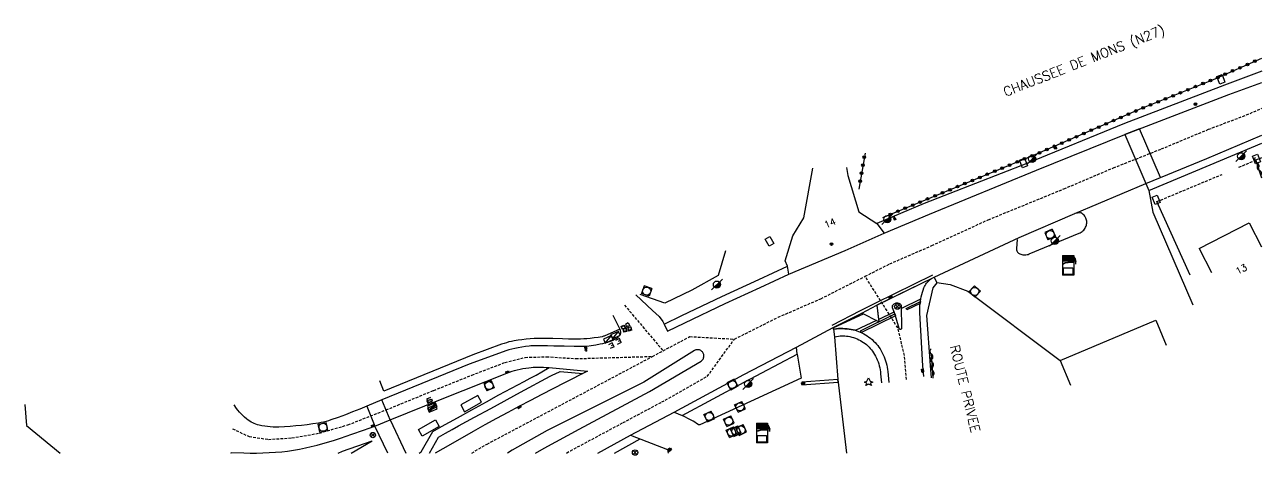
# Model space of a CAD drawing. Header units: millimetres. Extents: x 145512 to 146000, y 142000 to 142988.
# Drawn here: x 145770 to 146000.1, y 141999.6 to 142079.6 of the extents above; entities that cross this region are included whole.
import ezdxf
from ezdxf.enums import TextEntityAlignment as Align

# ---------------------------------------------------------------- set-up
doc = ezdxf.new("R2010")
doc.units = ezdxf.units.MM
doc.linetypes.add('DASHED', pattern=[0.75, 0.5, -0.25])
doc.layers.get('0').update_dxf_attribs({"linetype": 'CONTINUOUS'})
for name, color, linetype in [('w0001', 6, 'DASHED'), ('w0003', 5, 'CONTINUOUS'), ('W0004', 5, 'CONTINUOUS'), ('w0006', 2, 'CONTINUOUS'), ('w0008', 7, 'CONTINUOUS'), ('w0014', 7, 'CONTINUOUS'), ('W0015', 2, 'CONTINUOUS'), ('W0017', 7, 'CONTINUOUS'), ('W0020', 2, 'CONTINUOUS'), ('W0021', 2, 'CONTINUOUS'), ('w0100', 7, 'CONTINUOUS'), ('W0101', 7, 'CONTINUOUS'), ('w0112', 1, 'DASHED'), ('w0211', 2, 'CONTINUOUS'), ('w0212', 2, 'CONTINUOUS'), ('w0303', 7, 'CONTINUOUS'), ('w0310', 3, 'CONTINUOUS'), ('w0322', 7, 'CONTINUOUS'), ('w0400', 7, 'CONTINUOUS'), ('w0412', 7, 'CONTINUOUS'), ('w0420', 7, 'CONTINUOUS'), ('W0424', 7, 'CONTINUOUS'), ('w0425', 7, 'CONTINUOUS'), ('w0430', 7, 'CONTINUOUS'), ('w0432', 7, 'CONTINUOUS'), ('W0461', 7, 'CONTINUOUS'), ('w0469', 7, 'CONTINUOUS'), ('w0470', 7, 'CONTINUOUS'), ('W0510', 5, 'CONTINUOUS'), ('w0851', 7, 'CONTINUOUS'), ('W0856', 7, 'CONTINUOUS'), ('W0925', 7, 'CONTINUOUS'), ('w0989', 7, 'CONTINUOUS'), ('W0991', 7, 'CONTINUOUS'), ('w1336', 3, 'CONTINUOUS'), ('W1337', 1, 'CONTINUOUS'), ('w1471', 7, 'CONTINUOUS')]:
    doc.layers.add(name, color=color, linetype=linetype)
doc.styles.get("Standard").update_dxf_attribs({"font": 'romans.shx', "width": 0.85})

# ---------------------------------------------------------------- blocks, each defined once
blk = doc.blocks.new('T400')
for p, q in [((-0.15, 0.3), (0.15, 0.3)), ((-0.15, -0.25), (-0.15, 0.3)), ((-0.15, 0.15), (0.15, 0.15)), ((-0.15, 0), (0.15, 0)), ((0.15, 0.3), (0.15, -0.25)), ((-0.15, -0.15), (0.15, -0.15)), ((-0.15, -0.25), (-0.15, -0.3)), ((-0.15, -0.3), (0.15, -0.3)), ((0.15, -0.3), (0.15, -0.25))]:
    blk.add_line(p, q)
blk = doc.blocks.new('T469')
at = {"color": 0, "linetype": 'Continuous', "flags": 128}
for points in [[(-0.35, 0.35), (0.35, -0.35)], [(-0.35, -0.35), (0.35, 0.35)]]:
    blk.add_lwpolyline(points, dxfattribs=at)
at = {"color": 0, "linetype": 'Continuous'}
blk.add_circle((0, 0), 0.5, dxfattribs=at)
blk = doc.blocks.new('t432')
at = {"flags": 128}
for points in [[(0.8, 0.8), (-0.8, 0.8)], [(-0.8, 0.8), (-0.8, 0)], [(0.8, 0.8), (-0.8, 0)], [(-0.8, 0), (0.8, 0)], [(-0.4, 2.1), (-0.4, 1.3)], [(-0.4, 1.3), (0.4, 1.3)], [(-0.39, 2.1), (0.41, 2.1)], [(0, 1.7), (0.4, 1.7)], [(0.4, 1.3), (0.4, 1.7)], [(0.8, 0), (0.8, 0.8)]]:
    blk.add_lwpolyline(points, dxfattribs=at)
blk = doc.blocks.new('T420')
for p, q in [((0.75, 0.75), (-0.75, 0.75)), ((-0.75, 0.75), (-0.75, -0.75)), ((0.75, 0.75), (0.75, -0.75)), ((0.75, -0.75), (-0.75, -0.75))]:
    blk.add_line(p, q)
blk.add_ellipse((0, 0), major_axis=(-0.53, 0.53), ratio=1, start_param=3.926991, end_param=10.210176)
blk = doc.blocks.new('t430')
at = {"flags": 128}
for points in [[(0.8, 0.8), (-0.8, 0.8)], [(-0.8, 0.8), (-0.8, 0)], [(0.8, 0.8), (-0.8, 0)], [(-0.8, 0), (0.8, 0)], [(-0.4, 2.1), (0.4, 2.1)], [(-0.4, 2.1), (-0.4, 1.3)], [(-0.4, 1.7), (0, 1.7)], [(-0.4, 1.3), (0.4, 1.3)], [(0.8, 0), (0.8, 0.8)]]:
    blk.add_lwpolyline(points, dxfattribs=at)
blk = doc.blocks.new('t412')
for p, q in [((-0.3, 1.2), (0.3, 1.2)), ((-0.3, 1.2), (-0.3, 0.6)), ((-0.3, 0.6), (0.3, 0.6)), ((-0.3, 0.3), (0.3, 0.3)), ((-0.3, -0.3), (-0.3, 0.3)), ((0, 0.9), (0.3, 0.9)), ((0.3, 0.9), (0.3, 0.6)), ((0.3, 0.3), (0.3, -0.3)), ((0.3, -0.3), (-0.3, -0.3))]:
    blk.add_line(p, q)
blk.add_ellipse((0, 0), major_axis=(0.212, 0.212), ratio=1, start_param=5.497787, end_param=11.780972)
blk = doc.blocks.new('T425')
for p, q in [((-0.15, 0.6), (0.15, 0.6)), ((-0.15, 0.6), (-0.15, 0.3)), ((-0.15, 0.3), (0.15, 0.3)), ((-0.15, 0.15), (0.15, 0.15)), ((-0.15, -0.15), (-0.15, 0.15)), ((0, 0.45), (0.15, 0.45)), ((0.15, 0.45), (0.15, 0.3)), ((0.15, 0.15), (0.15, -0.15)), ((0.15, -0.15), (-0.15, -0.15))]:
    blk.add_line(p, q)
blk.add_ellipse((0, 0), major_axis=(-0.106, 0.106), ratio=1, start_param=3.926991, end_param=10.210176)
blk = doc.blocks.new('T856')
for p, q in [((-0.125, 0), (0.125, 0)), ((0, 0.125), (0, -0.125))]:
    blk.add_line(p, q)
blk.add_ellipse((0, 0), major_axis=(-0.177, 0.177), ratio=1, start_param=3.9269908, end_param=10.2101761)
blk = doc.blocks.new('T1471')
at = {"color": 0, "linetype": 'Continuous', "flags": 128}
blk.add_lwpolyline([(-0.75, -0.5), (-0.75, 0.5), (0.75, 0.5), (0.75, -0.5), (-0.75, -0.5)], dxfattribs=at)
blk = doc.blocks.new('T424')
for p, q in [((-0.15, 0.61), (0.15, 0.61)), ((-0.15, 0.31), (-0.15, 0.61)), ((0, 0.46), (-0.15, 0.46)), ((0.15, 0.31), (-0.15, 0.31)), ((-0.15, 0.16), (0.15, 0.16)), ((-0.15, -0.14), (-0.15, 0.16)), ((0.15, 0.16), (0.15, -0.14)), ((0.15, -0.14), (-0.15, -0.14))]:
    blk.add_line(p, q)
blk.add_ellipse((0, 0.01), major_axis=(-0.106, 0.106), ratio=1, start_param=3.926991, end_param=10.210176)
blk = doc.blocks.new('T303')
for p, q in [((-0.77, 0), (-0.28, 0.21)), ((-0.28, -0.21), (-0.77, 0)), ((-0.28, 0.21), (0, 0.83)), ((0, 0.83), (0.28, 0.21)), ((0.28, 0.21), (0.83, 0)), ((0.83, 0), (0.28, -0.21)), ((-0.49, -0.63), (-0.28, -0.21)), ((0, -0.35), (-0.49, -0.63)), ((0.56, -0.63), (0, -0.35)), ((0.28, -0.21), (0.56, -0.63))]:
    blk.add_line(p, q)
blk = doc.blocks.new('T470')
for p, q in [((-1.000002, -1.000002), (1.000002, 1.000002)), ((0, 0), (0.666668, 0)), ((0, 0), (0, -0.666668)), ((0.166667, 0.166667), (0.500001, 0.166667)), ((0.166667, 0.166667), (0.166667, -0.666668)), ((0.333334, 0.333334), (0.500001, 0.333334)), ((0.333334, 0.333334), (0.333334, -0.500001)), ((0.500001, 0.333334), (0.500001, -0.333334)), ((-0.333334, -0.333334), (0.500001, -0.333334)), ((-0.333334, -0.333334), (-0.333334, -0.500001)), ((-0.333334, -0.500001), (0.333334, -0.500001)), ((-0.166667, -0.166667), (0.666668, -0.166667)), ((-0.166667, -0.166667), (-0.166667, -0.666668))]:
    blk.add_line(p, q)
blk.add_ellipse((0, 0), major_axis=(0.471405, 0.471405), ratio=1, start_param=5.4977871438, end_param=11.780972451)
blk = doc.blocks.new('T851')
for p, q in [((-0.25, -0.15), (0, 0.32)), ((0, 0.32), (0.25, -0.15)), ((-0.25, -0.15), (0.25, -0.15))]:
    blk.add_line(p, q)
for major_axis in [(-0.106, 0.106), (-0.0354, 0.0354), (-0.0236, 0.0236)]:
    blk.add_ellipse((0, 0), major_axis=major_axis, ratio=1, start_param=3.926991, end_param=10.210176)
blk = doc.blocks.new('T925')
for p, q in [((-1.030302, 1.81818), (-0.90909, 1.81818)), ((-1.030302, 1.81818), (-1.030302, -1.81818)), ((-0.90909, 1.81818), (0.90909, 1.81818)), ((-0.90909, 1.696968), (0.90909, 1.696968)), ((-0.90909, 0.787878), (-0.90909, 1.696968)), ((0.90909, 0.787878), (-0.90909, 0.787878)), ((-0.787878, 1.575756), (0.787878, 1.575756)), ((-0.787878, 1.333332), (-0.787878, 1.575756)), ((0.787878, 1.333332), (-0.787878, 1.333332)), ((-0.787878, 1.151514), (0.787878, 1.151514)), ((-0.787878, 0.90909), (-0.787878, 1.151514)), ((0.787878, 0.90909), (-0.787878, 0.90909)), ((0.787878, 1.575756), (0.787878, 1.333332)), ((0.787878, 1.151514), (0.787878, 0.90909)), ((0.90909, 1.81818), (1.030302, 1.81818)), ((0.90909, 1.696968), (0.90909, 0.787878)), ((1.030302, 1.81818), (1.030302, -1.81818)), ((1.030302, 1.51515), (1.272726, 1.21212)), ((1.21212, 1.151514), (1.030302, 1.393938)), ((1.151514, 1.272726), (1.030302, 1.151514)), ((1.030302, 1.151514), (1.21212, 0.969696)), ((1.151514, 1.21212), (1.090908, 1.151514)), ((1.090908, 1.151514), (1.21212, 1.030302)), ((1.272726, 0.727272), (1.21212, 1.151514)), ((1.21212, 1.030302), (1.21212, 1.090908)), ((1.272726, 1.21212), (1.454544, 0.727272)), ((1.454544, 0.727272), (1.272726, 0.727272)), ((1.333332, 0.727272), (1.333332, 0.242424)), ((1.393938, 0.727272), (1.393938, 0.242424)), ((1.030302, -1.81818), (-1.030302, -1.81818)), ((-0.848484, -0.484848), (0.848484, -0.484848)), ((-0.848484, -1.696968), (-0.848484, -0.484848)), ((0.848484, -1.696968), (-0.848484, -1.696968)), ((0.848484, -0.484848), (0.848484, -1.696968))]:
    blk.add_line(p, q)
for major_axis, ratio in [((-1.939392, 0), 0.1875), ((-1.878786, 0), 0.16129)]:
    blk.add_ellipse((1.030302, 0.242424), major_axis=major_axis, ratio=ratio, start_param=4.7123889804, end_param=6.2831853072)
blk = doc.blocks.new('t310o')
at = {"color": 0, "linetype": 'Continuous'}
for centre, start, end in [((-0.5, 0.38), 216.8699, 323.1304), ((0.5, -0.37), 36.8699, 143.1303)]:
    blk.add_arc(centre, 0.625, start, end, dxfattribs=at)
blk = doc.blocks.new('t322o')
at = {"color": 0, "linetype": 'Continuous'}
for radius in [0.25, 0.15]:
    blk.add_circle((0, 0), radius, dxfattribs=at)

msp = doc.modelspace()

# ---------------------------------------------------------------- linework, layer by layer
at = {"layer": 'w0001'}
for points in [[(145853.11, 142000), (145855.97, 142001.66), (145886.72, 142017.95), (145888.69, 142018.99), (145893.66, 142021.63), (145901.96, 142021.16), (145910.09, 142025.23), (145918.02, 142028.66), (145926.25, 142032.83), (145930.82, 142035.14), (145938.65, 142038.53), (145949.15, 142043.34), (145963.2, 142049.07), (145972.4, 142052.97), (145981.33, 142056.49), (145990.1, 142060.14), (145997.13, 142062.8), (146000, 142064.04)], [(145933.92, 142013.65), (145933.58, 142018.13), (145932.33, 142023.23), (145926.25, 142032.83)], [(145881.5, 142027.49), (145888.69, 142018.99)], [(145870.75, 142000), (145871.47, 142000.42), (145881.25, 142005.65), (145888.45, 142009.48), (145896.91, 142014.24), (145901.96, 142021.16)], [(145808.65, 142004.5), (145811.75, 142003.05), (145815.32, 142002.54), (145819.69, 142002.8), (145824.79, 142003.7), (145830.1, 142005.24), (145837.18, 142008.01), (145846.06, 142011.63), (145853.14, 142014.48), (145859.31, 142016.83), (145863.07, 142017.77), (145867.04, 142017.89), (145872.46, 142017.53), (145886.72, 142017.95)]]:
    msp.add_lwpolyline(points, dxfattribs=at)
at = {"layer": 'w0003'}
for points in [[(145920.11, 142023.73), (145925.41, 142026.45), (145928.22, 142027.88), (145938.85, 142033.1)], [(145920.33, 142023.3), (145925.63, 142026.01), (145928.44, 142027.44), (145939.07, 142032.66)], [(145889.48, 142000.64), (145889.92, 142000.94)], [(145889.73, 142000.28), (145890.17, 142000.58)]]:
    msp.add_lwpolyline(points, dxfattribs=at)
msp.add_lwpolyline([(145914.46, 142013.14), (145914.5, 142012.66), (145921.23, 142013.18), (145921.2, 142013.66)], close=True, dxfattribs=at)
at = {"layer": 'W0004'}
for points in [[(145936.52, 142028.16), (145936.47, 142027.75), (145934.01, 142026.58), (145933.86, 142026.88)], [(145931.76, 142025.84), (145931.91, 142025.48), (145925.57, 142022.37), (145925.4, 142022.73)]]:
    msp.add_lwpolyline(points, close=True, dxfattribs=at)
at = {"layer": 'w0006'}
for points in [[(145770.01, 142009.02), (145770.03, 142009.02), (145770.37, 142005.14), (145776.58, 142000)], [(145808.35, 142000), (145808.37, 142000.07)]]:
    msp.add_lwpolyline(points, dxfattribs=at)
at = {"layer": 'w0008'}
for points in [[(145883.65, 142029.39), (145886.74, 142026.49), (145887.97, 142025.38), (145888.64, 142024.45), (145888.9, 142023.92), (145889.5, 142022.62), (145892.76, 142024.21), (145900.21, 142027.77), (145906.71, 142030.76), (145912.06, 142033.24), (145922.57, 142037.63), (145929.79, 142040.87), (145938.23, 142044.4), (145958.14, 142052.54), (145974.55, 142059.19), (145993.87, 142066.61), (146000, 142068.86)], [(145937.19, 142014.2), (145936.96, 142016.2), (145936.43, 142026.06), (145936.41, 142026.49), (145936.42, 142026.92), (145936.44, 142027.34), (145936.47, 142027.77), (145936.52, 142028.2), (145936.59, 142028.62), (145936.68, 142029.04), (145936.78, 142029.46), (145936.9, 142029.87), (145937.04, 142030.27), (145937.19, 142030.67), (145937.29, 142030.91), (145937.41, 142031.13), (145937.54, 142031.35), (145937.69, 142031.56), (145937.85, 142031.75), (145938.03, 142031.94), (145938.21, 142032.11), (145938.41, 142032.27), (145938.62, 142032.41), (145938.84, 142032.54), (145939.07, 142032.66), (145954.92, 142040.04), (145965.21, 142044.51), (145978.46, 142050.07), (145981.15, 142051.21), (145989.76, 142054.74), (146000, 142059.06)], [(145879.36, 142025.59), (145880.63, 142023.02), (145880.69, 142022.88), (145880.74, 142022.72), (145880.77, 142022.57), (145880.79, 142022.41), (145880.79, 142022.29), (145880.77, 142022.18), (145880.73, 142022.06), (145880.68, 142021.96), (145880.59, 142021.82), (145880.49, 142021.69), (145880.38, 142021.56), (145880.26, 142021.45), (145880.13, 142021.35), (145880, 142021.25), (145879.68, 142021.07), (145879.36, 142020.91), (145879.02, 142020.77), (145878.68, 142020.64), (145878.34, 142020.53), (145877.89, 142020.41), (145877.43, 142020.3), (145876.97, 142020.21), (145876.16, 142020.06), (145875.34, 142019.92), (145874.52, 142019.8), (145874.28, 142019.77), (145874.03, 142019.77), (145872.17, 142019.79), (145870.31, 142019.83), (145868.35, 142019.88), (145867.17, 142019.91), (145865.98, 142019.92), (145864.79, 142019.92), (145864.45, 142019.92), (145864.11, 142019.9), (145863.77, 142019.87), (145863.1, 142019.79), (145862.43, 142019.69), (145861.76, 142019.57), (145861.1, 142019.43), (145860.56, 142019.3), (145860.02, 142019.16), (145859.48, 142018.99), (145858.95, 142018.81), (145852.66, 142016.49), (145836.41, 142009.86), (145833.61, 142008.69), (145832.29, 142008.15), (145830.96, 142007.63), (145829.63, 142007.12), (145828.29, 142006.62), (145826.94, 142006.14), (145826.49, 142005.99), (145826.03, 142005.86), (145825.57, 142005.74), (145825.1, 142005.64), (145824.63, 142005.56), (145823.58, 142005.4), (145822.53, 142005.25), (145821.47, 142005.13), (145820.42, 142005.02), (145819.36, 142004.94), (145818.29, 142004.87), (145817.23, 142004.82), (145816.71, 142004.82), (145816.18, 142004.83), (145815.66, 142004.86), (145815.14, 142004.9), (145814.62, 142004.97), (145814.1, 142005.06), (145813.59, 142005.17), (145813.28, 142005.25), (145812.97, 142005.34), (145812.68, 142005.46), (145812.39, 142005.59), (145812.1, 142005.74), (145811.83, 142005.91), (145811.57, 142006.09), (145811.22, 142006.37), (145810.88, 142006.66), (145810.56, 142006.96), (145810.24, 142007.27), (145809.95, 142007.6), (145809.66, 142007.94), (145809.39, 142008.3), (145808.92, 142008.94)], [(145876.53, 142000), (145882.63, 142003.32), (145890.75, 142007.56), (145903.71, 142014.56), (145913.47, 142019.69), (145920.33, 142023.3), (145920.35, 142023.03), (145920.94, 142023.08), (145921.33, 142023.11), (145921.73, 142023.12), (145922.12, 142023.12), (145922.51, 142023.1), (145922.91, 142023.07), (145923.3, 142023.02), (145923.68, 142022.95), (145924.03, 142022.88), (145924.37, 142022.8), (145924.7, 142022.7), (145925.03, 142022.58), (145925.36, 142022.45), (145925.67, 142022.31), (145925.99, 142022.15), (145926.32, 142021.96), (145926.64, 142021.76), (145926.96, 142021.54), (145927.26, 142021.31), (145927.55, 142021.06), (145927.83, 142020.81), (145928.1, 142020.53), (145928.35, 142020.25), (145928.59, 142019.95), (145928.82, 142019.65), (145929.03, 142019.33), (145929.25, 142018.98), (145929.44, 142018.63), (145929.62, 142018.26), (145929.79, 142017.89), (145929.94, 142017.51), (145930.07, 142017.13), (145930.18, 142016.74), (145930.28, 142016.34), (145930.36, 142015.95), (145930.42, 142015.54), (145930.47, 142015.14), (145930.65, 142013.1)], [(145864.94, 142000), (145866.58, 142000.93), (145873.07, 142004.45), (145886.16, 142011.4), (145895.76, 142017.08), (145895.87, 142017.16), (145895.97, 142017.25), (145896.06, 142017.35), (145896.13, 142017.46), (145896.19, 142017.58), (145896.23, 142017.71), (145896.26, 142017.85), (145896.27, 142017.99), (145896.26, 142018.14), (145896.24, 142018.28), (145896.2, 142018.42), (145896.14, 142018.55), (145896.08, 142018.67), (145895.99, 142018.78), (145895.9, 142018.88), (145895.8, 142018.97), (145895.68, 142019.04), (145895.56, 142019.1), (145895.43, 142019.15), (145895.3, 142019.18), (145895.17, 142019.2), (145895.04, 142019.2), (145894.91, 142019.18), (145894.79, 142019.15), (145894.67, 142019.1), (145894.55, 142019.04), (145885.13, 142013.19), (145867.15, 142004.16), (145860.65, 142000.53), (145859.75, 142000)], [(145808.37, 142000.07), (145810.74, 142000.02), (145811.92, 142000), (145813.1, 142000), (145814.27, 142000.02), (145815.45, 142000.07), (145816.62, 142000.14), (145817.78, 142000.24), (145818.89, 142000.37), (145819.99, 142000.54), (145821.09, 142000.73), (145822.18, 142000.95), (145823.28, 142001.2), (145824.36, 142001.47), (145825.45, 142001.77), (145826.53, 142002.08), (145827.61, 142002.41), (145828.69, 142002.75), (145829.76, 142003.11), (145830.84, 142003.48), (145832.98, 142004.24), (145835.12, 142005.01), (145837.95, 142006.16), (145847.59, 142010.09), (145859.67, 142014.86), (145860.14, 142015.03), (145860.61, 142015.19), (145861.09, 142015.33), (145861.57, 142015.46), (145862.1, 142015.58), (145862.64, 142015.69), (145863.17, 142015.77), (145863.71, 142015.85), (145864.14, 142015.89), (145864.56, 142015.92), (145864.99, 142015.94), (145865.41, 142015.95), (145865.93, 142015.94), (145866.46, 142015.93), (145866.98, 142015.9), (145867.5, 142015.86), (145874.61, 142015.22), (145870.37, 142013.04), (145866.13, 142010.86), (145864.01, 142009.76), (145861.9, 142008.65), (145859.8, 142007.53), (145857.7, 142006.39), (145855.55, 142005.21), (145853.41, 142004.01), (145849.15, 142001.58), (145846.32, 142000)]]:
    msp.add_lwpolyline(points, dxfattribs=at)
at = {"layer": 'w0014'}
for points in [[(146000, 142070.95), (145993.07, 142068.37), (145974.5, 142061.24), (145956.34, 142053.79), (145937.22, 142046.33), (145928.41, 142042.67)], [(145978.46, 142050.07), (145979, 142048.79), (145990.41, 142053.56), (146000, 142057.54)], [(145888.9, 142023.92), (145892.17, 142025.52), (145899.59, 142029.06), (145906.51, 142032.24), (145911.81, 142034.71)], [(145938.6, 142013.98), (145938.42, 142016.27), (145937.75, 142025.52), (145938.92, 142030.72), (145939.64, 142031.64), (145939.07, 142032.66)], [(145880.63, 142023.02), (145877.74, 142021.73), (145877.61, 142021.68), (145877.48, 142021.63), (145877.34, 142021.6), (145876.61, 142021.49), (145875.89, 142021.39), (145875.16, 142021.29), (145874.54, 142021.23), (145873.93, 142021.19), (145873.31, 142021.17), (145872.21, 142021.15), (145871.12, 142021.16), (145870.02, 142021.19), (145868.22, 142021.25), (145867.02, 142021.28), (145865.82, 142021.3), (145865.26, 142021.29), (145864.71, 142021.26), (145863.96, 142021.21), (145863.21, 142021.14), (145862.46, 142021.05), (145861.72, 142020.95), (145860.98, 142020.83), (145860.5, 142020.74), (145860.04, 142020.63), (145859.57, 142020.5), (145859.12, 142020.36), (145858.66, 142020.21), (145853.35, 142018.26), (145836.8, 142011.51), (145836.01, 142013.44)], [(145920.35, 142023.03), (145920.55, 142021.61), (145921.31, 142021.73), (145921.61, 142021.76), (145921.9, 142021.78), (145922.2, 142021.78), (145922.5, 142021.77), (145922.79, 142021.74), (145923.09, 142021.7), (145923.43, 142021.63), (145923.77, 142021.54), (145924.11, 142021.44), (145924.44, 142021.33), (145924.76, 142021.2), (145925.08, 142021.05), (145925.38, 142020.9), (145925.67, 142020.73), (145925.96, 142020.55), (145926.23, 142020.35), (145926.49, 142020.14), (145926.74, 142019.92), (145926.98, 142019.69), (145927.21, 142019.44), (145927.42, 142019.18), (145927.62, 142018.91), (145927.81, 142018.64), (145928.01, 142018.31), (145928.19, 142017.98), (145928.36, 142017.64), (145928.51, 142017.29), (145928.65, 142016.94), (145928.77, 142016.58), (145928.87, 142016.22), (145928.96, 142015.85), (145929.04, 142015.48), (145929.09, 142015.1), (145929.13, 142014.72), (145929.27, 142013.05)], [(145890.75, 142007.56), (145892.25, 142007), (145903.77, 142013.14), (145913.64, 142018.38), (145913.47, 142019.69)], [(145843.33, 142000), (145843.7, 142000.21), (145845.88, 142004.01), (145847.49, 142004.92), (145848.97, 142005.74), (145850.45, 142006.56), (145853.14, 142008.04), (145855.83, 142009.52), (145858.17, 142010.79), (145860.52, 142012.05), (145862.88, 142013.3), (145863.98, 142013.89), (145865.08, 142014.49), (145866.17, 142015.1), (145867.5, 142015.86)], [(145837.51, 142000), (145835.12, 142005.01)], [(145837.95, 142006.16), (145840.87, 142000)], [(145879.63, 142000), (145884.43, 142002.62)]]:
    msp.add_lwpolyline(points, dxfattribs=at)
at = {"layer": 'W0015'}
for points in [[(145928.44, 142027.44), (145928.82, 142024.35), (145925.63, 142026.01)], [(145931.73, 142026.03), (145931.36, 142027), (145931.33, 142027.09), (145931.33, 142027.19), (145931.34, 142027.28), (145931.37, 142027.38), (145931.41, 142027.46), (145931.49, 142027.56), (145931.58, 142027.66), (145931.68, 142027.74), (145931.8, 142027.8), (145931.92, 142027.85), (145932.04, 142027.88), (145932.17, 142027.9), (145932.3, 142027.89), (145932.42, 142027.87), (145932.55, 142027.84), (145932.66, 142027.78), (145932.75, 142027.72), (145932.82, 142027.65), (145932.88, 142027.57), (145932.93, 142027.47), (145932.96, 142027.37), (145932.97, 142027.27), (145933.02, 142023.19), (145933.01, 142023.14), (145932.99, 142023.08), (145932.96, 142023.03), (145932.91, 142023), (145932.86, 142022.97), (145932.81, 142022.96), (145932.75, 142022.96), (145932.7, 142022.98), (145932.66, 142023), (145932.62, 142023.04), (145932.59, 142023.08), (145932.57, 142023.13), (145932.04, 142025.05)]]:
    msp.add_lwpolyline(points, close=True, dxfattribs=at)
at = {"layer": 'W0017'}
for points in [[(145912.06, 142033.24), (145911.81, 142034.71), (145911.38, 142035.72), (145912.82, 142040.37), (145914.86, 142043.7), (145916.5, 142052.9)], [(145922.8, 142053.04), (145923.01, 142051.57), (145925.1, 142044.83), (145928.41, 142042.67)], [(145979, 142048.79), (145979.75, 142044.76), (145987.16, 142027.53)], [(145954.55, 142039.64), (145954.41, 142038), (145954.41, 142037.86), (145954.42, 142037.72), (145954.46, 142037.59), (145954.51, 142037.46), (145954.58, 142037.34), (145954.67, 142037.24), (145954.77, 142037.14), (145954.88, 142037.06), (145955, 142037), (145955.19, 142036.93), (145955.38, 142036.87), (145955.57, 142036.83), (145955.77, 142036.81), (145955.96, 142036.81), (145956.16, 142036.83), (145956.36, 142036.86), (145956.55, 142036.91), (145956.73, 142036.98), (145966.04, 142040.83), (145966.23, 142040.92), (145966.41, 142041.02), (145966.59, 142041.14), (145966.75, 142041.28), (145966.89, 142041.43), (145967.03, 142041.59), (145967.15, 142041.77), (145967.25, 142041.95), (145967.34, 142042.14), (145967.4, 142042.32), (145967.44, 142042.51), (145967.46, 142042.69), (145967.47, 142042.88), (145967.46, 142043.07), (145967.42, 142043.26), (145967.37, 142043.44), (145967.3, 142043.62), (145967.22, 142043.78), (145967.09, 142043.98), (145966.95, 142044.16), (145966.8, 142044.34), (145966.63, 142044.5), (145966.56, 142044.55), (145966.48, 142044.59), (145966.39, 142044.61), (145966.3, 142044.61), (145965.21, 142044.51)], [(145928.41, 142042.67), (145929.79, 142040.87)], [(145939.57, 142031.7), (145942.06, 142031.31), (145945.32, 142030.1), (145962.52, 142017.21)], [(145920.55, 142021.61), (145921.2, 142013.66), (145922.77, 142000)], [(145913.64, 142018.38), (145914.36, 142013.89), (145895.5, 142005.25), (145895.44, 142005.23), (145895.38, 142005.22), (145895.32, 142005.23), (145895.26, 142005.25), (145895.21, 142005.28), (145894.91, 142005.51), (145894.59, 142005.72), (145894.27, 142005.91), (145893.94, 142006.09), (145892.25, 142007)], [(145882.63, 142003.32), (145889.48, 142000.64), (145889.65, 142000)]]:
    msp.add_lwpolyline(points, dxfattribs=at)
at = {"layer": 'W0020'}
for points in [[(145978.46, 142050.07), (145981.15, 142051.21), (145977.24, 142060.23), (145974.55, 142059.19)], [(145938.51, 142032.34), (145928.44, 142027.44), (145928.76, 142024.83), (145931.65, 142026.24), (145931.36, 142027), (145931.33, 142027.09), (145931.33, 142027.19), (145931.34, 142027.28), (145931.37, 142027.38), (145931.41, 142027.46), (145931.49, 142027.56), (145931.58, 142027.66), (145931.68, 142027.74), (145931.8, 142027.8), (145931.92, 142027.85), (145932.04, 142027.88), (145932.17, 142027.9), (145932.3, 142027.89), (145932.42, 142027.87), (145932.55, 142027.84), (145932.66, 142027.78), (145932.75, 142027.72), (145932.82, 142027.65), (145932.88, 142027.57), (145932.93, 142027.47), (145932.96, 142027.37), (145932.97, 142027.27), (145932.97, 142026.88), (145936.6, 142028.63), (145936.68, 142029.04), (145936.78, 142029.46), (145936.9, 142029.87), (145937.04, 142030.27), (145937.19, 142030.67), (145937.29, 142030.91), (145937.41, 142031.13), (145937.54, 142031.35), (145937.69, 142031.56), (145937.85, 142031.75), (145938.03, 142031.94), (145938.21, 142032.11), (145938.41, 142032.27)], [(145928.36, 142024.59), (145924.43, 142022.78), (145924.37, 142022.8), (145924.03, 142022.88), (145923.68, 142022.95), (145923.3, 142023.02), (145922.91, 142023.07), (145922.51, 142023.1), (145922.12, 142023.12), (145921.73, 142023.12), (145921.33, 142023.11), (145920.94, 142023.08), (145920.35, 142023.03), (145920.33, 142023.26), (145925.95, 142025.84)]]:
    msp.add_lwpolyline(points, close=True, dxfattribs=at)
msp.add_lwpolyline([(145837.95, 142006.16), (145836.41, 142009.86), (145833.61, 142008.69), (145835.12, 142005.01), (145837.95, 142006.16)], dxfattribs=at)
at = {"layer": 'W0021'}
msp.add_lwpolyline([(145845.26, 142000), (145846.95, 142002.95), (145848.23, 142003.67), (145849.45, 142004.35), (145850.68, 142005.03), (145853.66, 142006.66), (145856.64, 142008.29), (145862.16, 142011.28), (145867.7, 142014.25), (145868.17, 142014.5), (145868.65, 142014.72), (145869.56, 142015.13), (145873.75, 142014.78)], dxfattribs=at)
at = {"layer": 'w0100'}
for points in [[(145962.52, 142017.21), (145980.3, 142024.66)], [(145980.3, 142024.66), (145982.23, 142020.05)], [(145962.52, 142017.21), (145964.45, 142012.59)]]:
    msp.add_lwpolyline(points, dxfattribs=at)
at = {"layer": 'W0101'}
for points in [[(145988.35, 142038.02), (145997.65, 142042.76)], [(145997.65, 142042.76), (145999.92, 142038.31)], [(145988.35, 142038.02), (145990.62, 142033.56)]]:
    msp.add_lwpolyline(points, dxfattribs=at)
at = {"layer": 'w0112'}
for points in [[(145995.74, 142053.08), (145998.91, 142054.45), (146000, 142054.89)], [(145980.5, 142046.71), (145992.64, 142051.77)]]:
    msp.add_lwpolyline(points, dxfattribs=at)
at = {"layer": 'w0211'}
msp.add_lwpolyline([(145828.29, 142000), (145829.07, 142000.32), (145834.62, 142002.26)], dxfattribs=at)
at = {"layer": 'w0212'}
msp.add_lwpolyline([(145830.71, 142000), (145834.62, 142002.26)], dxfattribs=at)
at = {"layer": 'w0310'}
msp.add_lwpolyline([(145938.91, 142013.88), (145938.57, 142018.52)], dxfattribs=at)
at = {"layer": 'w0322'}
for points in [[(145929.55, 142043.76), (145958.28, 142055.62), (145977.71, 142064.04), (145991.03, 142069.42), (146000, 142073.38)], [(145926.23, 142055.71), (145925.1, 142049.04)]]:
    msp.add_lwpolyline(points, dxfattribs=at)
at = {"layer": 'W0461'}
for points in [[(145851.07, 142008.94), (145851.78, 142007.68), (145854.93, 142009.44), (145854.23, 142010.71)], [(145843.89, 142003.13), (145843.19, 142004.38), (145846.36, 142006.16), (145847.06, 142004.9)]]:
    msp.add_lwpolyline(points, close=True, dxfattribs=at)
at = {"layer": 'W0510'}
msp.add_lwpolyline([(145900.29, 142037.56), (145898.92, 142032.95), (145894.03, 142030.25), (145888.99, 142027.85), (145884.44, 142029.42)], dxfattribs=at)
at = {"layer": 'w1336'}
msp.add_lwpolyline([(146000, 142051.09), (145998.91, 142054.45)], dxfattribs=at)
at = {"layer": 'W1337'}
msp.add_lwpolyline([(145986.68, 142033.04), (145980.5, 142046.71)], dxfattribs=at)

# ---------------------------------------------------------------- block references
at = {"layer": 'w0303'}
msp.add_blockref('T303', (145926.88, 142013.16), dxfattribs=at)
at = {"layer": 'w0310', "rotation": 94.20549026085529}
for p in [(145938.58, 142018.37), (145938.69, 142016.87), (145938.8, 142015.38)]:
    msp.add_blockref('t310o', p, dxfattribs=at)
at = {"layer": 'w0322'}
for p, rotation in [((145998.7, 142072.8), 23.78548179693706), ((145993.21, 142070.38), 23.78548179693706), ((145994.58, 142070.99), 23.78548179693706), ((145995.95, 142071.59), 23.78548179693706), ((145997.33, 142072.2), 23.78548179693706), ((145987.68, 142068.07), 22.02292157478776), ((145989.07, 142068.63), 22.02292157478776), ((145990.46, 142069.19), 22.02292157478776), ((145991.84, 142069.78), 23.78548179693706), ((145982.11, 142065.82), 22.02292157478776), ((145983.5, 142066.38), 22.02292157478776), ((145984.89, 142066.94), 22.02292157478776), ((145986.28, 142067.5), 22.02292157478776), ((145976.56, 142063.54), 23.40846895560656), ((145977.94, 142064.13), 22.02292157478776), ((145979.33, 142064.69), 22.02292157478776), ((145980.72, 142065.25), 22.02292157478776), ((145971.06, 142061.15), 23.40846895560656), ((145972.43, 142061.75), 23.40846895560656), ((145973.81, 142062.35), 23.40846895560656), ((145975.19, 142062.94), 23.40846895560656), ((145966.93, 142059.37), 23.40846895560656), ((145968.3, 142059.96), 23.40846895560656), ((145969.68, 142060.56), 23.40846895560656), ((145961.42, 142056.98), 23.40846895560656), ((145962.8, 142057.58), 23.40846895560656), ((145964.17, 142058.17), 23.40846895560656), ((145965.55, 142058.77), 23.40846895560656), ((145926.1, 142054.96), 260.4407229677503), ((145955.9, 142054.64), 22.43560416717557), ((145957.28, 142055.21), 22.43560416717557), ((145958.67, 142055.79), 23.40846895560656), ((145960.04, 142056.39), 23.40846895560656), ((145925.6, 142052), 260.4407229677503), ((145925.85, 142053.48), 260.4407229677503), ((145950.35, 142052.35), 22.43560416717557), ((145951.74, 142052.92), 22.43560416717557), ((145953.12, 142053.49), 22.43560416717557), ((145954.51, 142054.07), 22.43560416717557), ((145925.35, 142050.52), 260.4407229677503), ((145944.81, 142050.06), 22.43560416717557), ((145946.19, 142050.63), 22.43560416717557), ((145947.58, 142051.2), 22.43560416717557), ((145948.96, 142051.78), 22.43560416717557), ((145939.26, 142047.77), 22.43560416717557), ((145940.65, 142048.34), 22.43560416717557), ((145942.03, 142048.91), 22.43560416717557), ((145943.42, 142049.49), 22.43560416717557), ((145933.71, 142045.48), 22.43560416717557), ((145935.1, 142046.05), 22.43560416717557), ((145936.49, 142046.63), 22.43560416717557), ((145937.87, 142047.2), 22.43560416717557), ((145930.94, 142044.34), 22.43560416717557), ((145932.33, 142044.91), 22.43560416717557)]:
    msp.add_blockref('t322o', p, dxfattribs=dict(at, rotation=rotation))
at = {"layer": 'w0400'}
for p, rotation in [((145930.93, 142028.98), 296.1529292764641), ((145936.92, 142015.32), 6.602904744474776), ((145859.72, 142015.02), 290.5645770055317), ((145914.75, 142012.93), 94.37323921795698), ((145861.98, 142008.54), 308.4963238444266), ((145834.73, 142005.04), 291.3553228413931), ((145889.91, 142000.61), 304.0816907139562)]:
    msp.add_blockref('T400', p, dxfattribs=dict(at, rotation=rotation))
at = {"layer": 'w0412'}
for p, rotation in [((145881.28, 142023.37), 296.2767628413924), ((145881.6, 142022.88), 281.6924900690098), ((145881.6, 142022.83), 281.6924900690098)]:
    msp.add_blockref('t412', p, dxfattribs=dict(at, rotation=rotation))
at = {"layer": 'w0420'}
for p, rotation in [((145960.64, 142040.59), 23.44322061673065), ((145885.64, 142030.08), 340.9271190596686), ((145946.62, 142030.02), 317.7408867735616), ((145856.33, 142012.53), 21.53595797872358), ((145901.58, 142012.71), 28.359049585462), ((145902.99, 142008.6), 204.6257896854432), ((145897.29, 142006.8), 204.6257896854432), ((145900.89, 142005.91), 204.6257896854432), ((145825.47, 142004.78), 192.2724060023111), ((145901.43, 142003.87), 204.6257896854432), ((145902.24, 142004.04), 204.6257896854432), ((145903.19, 142004.28), 204.6257896854432)]:
    msp.add_blockref('T420', p, dxfattribs=dict(at, rotation=rotation))
at = {"layer": 'W0424', "rotation": 22.43560416717556}
msp.add_blockref('T424', (145931.78, 142043.46), dxfattribs=at)
at = {"layer": 'w0425', "rotation": 185.9720522582875}
msp.add_blockref('T425', (145874.33, 142019.53), dxfattribs=at)
at = {"layer": 'w0430', "rotation": 204.1881723396717}
for p in [(145879.67, 142022.27), (145878.35, 142021.48)]:
    msp.add_blockref('t430', p, dxfattribs=at)
at = {"layer": 'w0432', "rotation": 22.14719008018185}
for p in [(145845.93, 142007.89), (145845.94, 142008.26)]:
    msp.add_blockref('t432', p, dxfattribs=at)
at = {"layer": 'w0469'}
for p in [(145932.24, 142027.2), (145834.73, 142003.33), (145883.48, 142000.09)]:
    msp.add_blockref('T469', p, dxfattribs=at)
at = {"layer": 'w0470'}
for p in [(145957.3, 142054.63), (145996.18, 142055.13), (145930.38, 142043.46), (145961.52, 142039.41), (145898.71, 142031.29), (145904.5, 142012.83)]:
    msp.add_blockref('T470', p, dxfattribs=at)
at = {"layer": 'w0851'}
msp.add_blockref('T851', (145961.64, 142056.73), dxfattribs=at)
at = {"layer": 'W0856'}
for p in [(145987.65, 142064.8), (145920.01, 142038.83)]:
    msp.add_blockref('T856', p, dxfattribs=at)
at = {"layer": 'W0925'}
for p in [(145964, 142034.86), (145907.08, 142003.73)]:
    msp.add_blockref('T925', p, dxfattribs=at)
at = {"layer": 'w1336', "rotation": 107.9326980625661}
for p in [(145999.08, 142053.95), (145999.54, 142052.52)]:
    msp.add_blockref('t310o', p, dxfattribs=at)
at = {"layer": 'w1471'}
for p, rotation in [((145992.4, 142069.43), 290.7662091646592), ((145955.72, 142053.87), 291.3057107736906), ((145998.99, 142054.62), 292.1722422429492), ((145980.35, 142047.03), 292.6371239631426), ((145908.49, 142039.32), 118.9349716041114)]:
    msp.add_blockref('T1471', p, dxfattribs=dict(at, rotation=rotation))

# ---------------------------------------------------------------- texts
at = {"layer": 'w0989'}
for s, rotation, p in [('CHAUSSEE DE MONS (N27)', 21.5065, (145952.04, 142067)), ('ROUTE PRIVEE', 283.8336, (145942.86, 142020.04))]:
    msp.add_text(s, height=1.75, rotation=rotation, dxfattribs=at).set_placement(p, align=Align.MIDDLE_LEFT)
at = {"layer": 'W0991'}
for s, rotation, p in [('14', 22.6671, (145919.71, 142042.74)), ('13', 27.0269, (145996.18, 142034.16))]:
    msp.add_text(s, height=1.25, rotation=rotation, dxfattribs=at).set_placement(p, align=Align.MIDDLE_CENTER)

doc.saveas('drawing.dxf')
